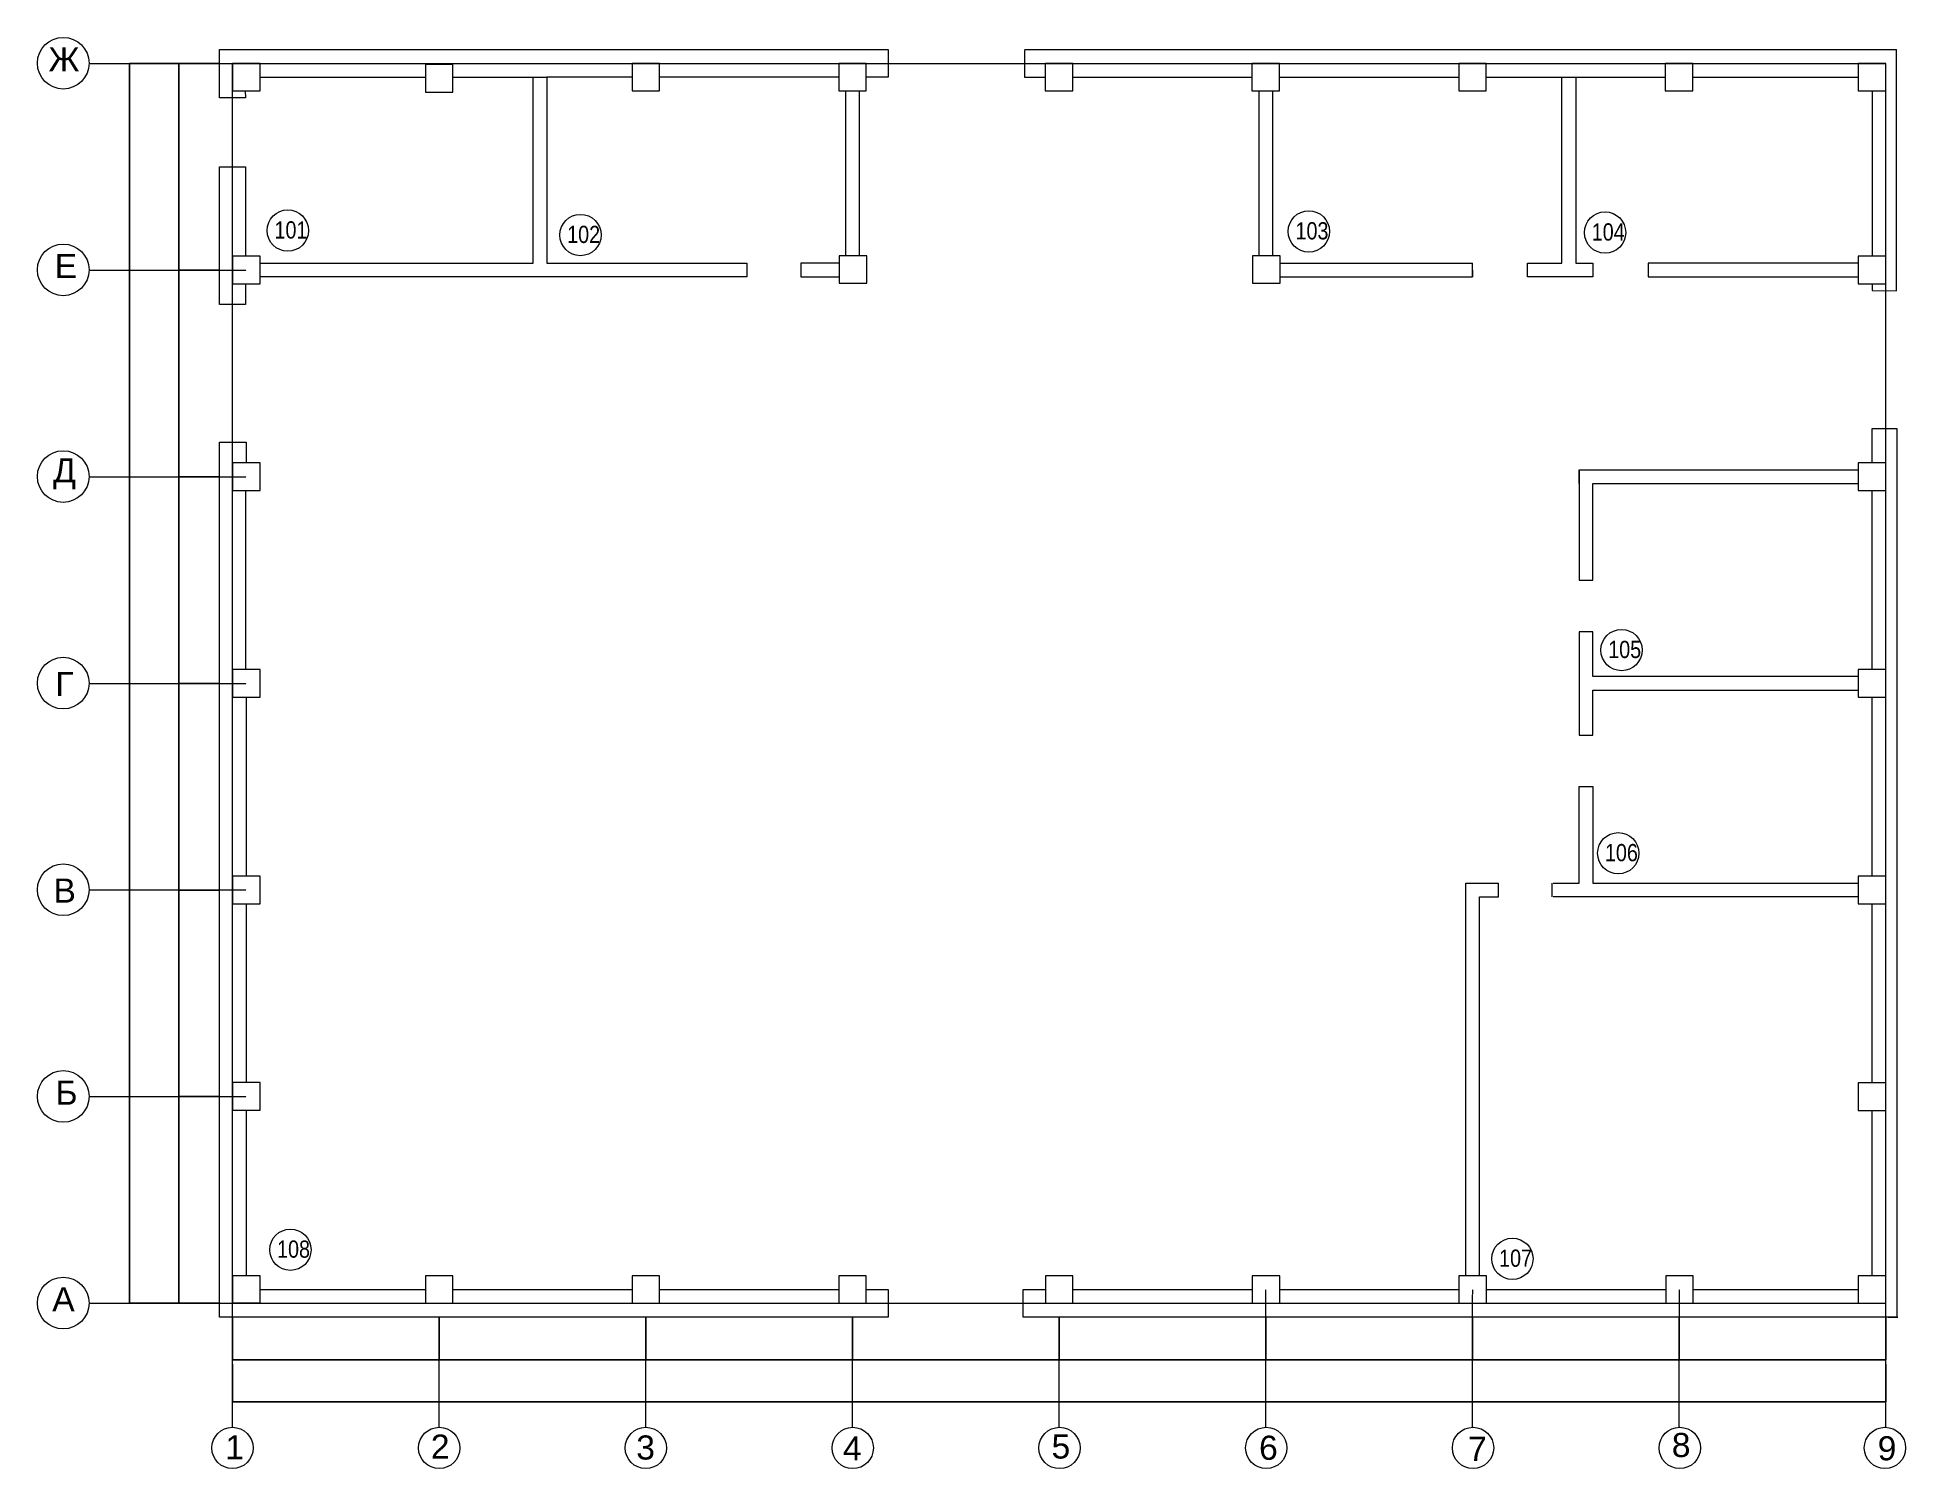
# Model space of a CAD drawing. Header units: millimetres. Extents: x -142941 to 48950, y -19011 to 37155.
# Drawn here: x -5290 to 48950, y -4401 to 37155 of the extents above.
import ezdxf

# ---------------------------------------------------------------- set-up
doc = ezdxf.new("R2010")
doc.units = ezdxf.units.MM
doc.linetypes.add('ACAD_ISO10W100', pattern=[18, 12, -3, 0, -3])
doc.layers.add('PDF _Геометрия', color=7, linetype='Continuous')
doc.layers.add('PDF _Текст', color=7, linetype='Continuous')
doc.layers.add('PDF _Сплошная заливка', color=7, linetype='Continuous', true_color=0xffffff)
for name, color, linetype, lineweight in [('Оси', 30, 'ACAD_ISO10W100', 18), ('Размеры', 250, 'Continuous', 18), ('Таблица', 7, 'Continuous', 18)]:
    doc.layers.add(name, color=color, linetype=linetype, lineweight=lineweight)
doc.styles.add('PDF TimesNewRomanPSMT', font='arial.ttf')
doc.styles.get("Standard").update_dxf_attribs({"font": 'ARIALN.TTF'})
doc.dimstyles.new('1х100', dxfattribs={"dimtxt": 3.5, "dimasz": 3, "dimexe": 1.25, "dimexo": 0.625, "dimtad": 1, "dimdec": 0, "dimlfac": 100, "dimtxsty": 'Standard', "dimblk": 'OBLIQUE', "dimcen": 2.5, "dimclrd": 256, "dimclrt": 256, "dimadec": 0, "dimazin": 0, "dimtfac": 1, "dimtdec": 0, "dimtmove": 0, "dimatfit": 3, "dimldrblk": 'OBLIQUE', "dimfxl": 1, "dimarcsym": 0})

# ---------------------------------------------------------------- blocks, each defined once
blk = doc.blocks.new('_Oblique')
at = {"color": 0, "linetype": 'ByBlock', "lineweight": -2}
blk.add_line((-0.5, -0.5), (0.5, 0.5), dxfattribs=at)
blk = doc.blocks.new('*D922')
at = {"layer": 'Defpoints', "color": 0, "transparency": 16777216}
for p in [(376, 0), (6375, 0), (6375, -1242)]:
    blk.add_point(p, dxfattribs=at)
at = {"layer": 'Размеры', "color": 0, "lineweight": -2, "transparency": 16777216}
for p, q in [((376, -1), (376, -1244)), ((6375, -1), (6375, -1244)), ((376, -1242), (6375, -1242))]:
    blk.add_line(p, q, dxfattribs=at)
at = {"layer": 'Размеры', "color": 0, "lineweight": -2, "transparency": 16777216, "xscale": 3, "yscale": 3, "zscale": 3, "rotation": 180}
blk.add_blockref('_Oblique', (376, -1242), dxfattribs=at)
at = {"layer": 'Размеры', "color": 0, "lineweight": -2, "transparency": 16777216, "xscale": 3, "yscale": 3, "zscale": 3}
blk.add_blockref('_Oblique', (6375, -1242), dxfattribs=at)
at = {"layer": 'Размеры', "color": 0, "transparency": 16777216, "insert": (3375, -1240), "char_height": 3.5, "attachment_point": 5}
blk.add_mtext('599951', dxfattribs=at)
blk = doc.blocks.new('*D923')
at = {"layer": 'Defpoints', "color": 0, "transparency": 16777216}
for p in [(6375, 0), (12375, 0), (12375, -1242)]:
    blk.add_point(p, dxfattribs=at)
at = {"layer": 'Размеры', "color": 0, "lineweight": -2, "transparency": 16777216}
for p, q in [((6375, -1), (6375, -1244)), ((12375, -1), (12375, -1244)), ((6375, -1242), (12375, -1242))]:
    blk.add_line(p, q, dxfattribs=at)
at = {"layer": 'Размеры', "color": 0, "lineweight": -2, "transparency": 16777216, "xscale": 3, "yscale": 3, "zscale": 3, "rotation": 180}
blk.add_blockref('_Oblique', (6375, -1242), dxfattribs=at)
at = {"layer": 'Размеры', "color": 0, "lineweight": -2, "transparency": 16777216, "xscale": 3, "yscale": 3, "zscale": 3}
blk.add_blockref('_Oblique', (12375, -1242), dxfattribs=at)
at = {"layer": 'Размеры', "color": 0, "transparency": 16777216, "insert": (9375, -1240), "char_height": 3.5, "attachment_point": 5}
blk.add_mtext('600000', dxfattribs=at)
blk = doc.blocks.new('*D924')
at = {"layer": 'Defpoints', "color": 0, "transparency": 16777216}
for p in [(12375, 0), (18375, 0), (18375, -1242)]:
    blk.add_point(p, dxfattribs=at)
at = {"layer": 'Размеры', "color": 0, "lineweight": -2, "transparency": 16777216}
for p, q in [((12375, -1), (12375, -1244)), ((18375, -1), (18375, -1244)), ((12375, -1242), (18375, -1242))]:
    blk.add_line(p, q, dxfattribs=at)
at = {"layer": 'Размеры', "color": 0, "lineweight": -2, "transparency": 16777216, "xscale": 3, "yscale": 3, "zscale": 3, "rotation": 180}
blk.add_blockref('_Oblique', (12375, -1242), dxfattribs=at)
at = {"layer": 'Размеры', "color": 0, "lineweight": -2, "transparency": 16777216, "xscale": 3, "yscale": 3, "zscale": 3}
blk.add_blockref('_Oblique', (18375, -1242), dxfattribs=at)
at = {"layer": 'Размеры', "color": 0, "transparency": 16777216, "insert": (15375, -1240), "char_height": 3.5, "attachment_point": 5}
blk.add_mtext('600000', dxfattribs=at)
blk = doc.blocks.new('*D925')
at = {"layer": 'Defpoints', "color": 0, "transparency": 16777216}
for p in [(18375, 0), (24375, 0), (24375, -1242)]:
    blk.add_point(p, dxfattribs=at)
at = {"layer": 'Размеры', "color": 0, "lineweight": -2, "transparency": 16777216}
for p, q in [((18375, -1), (18375, -1244)), ((24375, -1), (24375, -1244)), ((18375, -1242), (24375, -1242))]:
    blk.add_line(p, q, dxfattribs=at)
at = {"layer": 'Размеры', "color": 0, "lineweight": -2, "transparency": 16777216, "xscale": 3, "yscale": 3, "zscale": 3, "rotation": 180}
blk.add_blockref('_Oblique', (18375, -1242), dxfattribs=at)
at = {"layer": 'Размеры', "color": 0, "lineweight": -2, "transparency": 16777216, "xscale": 3, "yscale": 3, "zscale": 3}
blk.add_blockref('_Oblique', (24375, -1242), dxfattribs=at)
at = {"layer": 'Размеры', "color": 0, "transparency": 16777216, "insert": (21375, -1240), "char_height": 3.5, "attachment_point": 5}
blk.add_mtext('600000', dxfattribs=at)
blk = doc.blocks.new('*D926')
at = {"layer": 'Defpoints', "color": 0, "transparency": 16777216}
for p in [(30375, 0), (24375, 0), (30375, -1242)]:
    blk.add_point(p, dxfattribs=at)
at = {"layer": 'Размеры', "color": 0, "lineweight": -2, "transparency": 16777216}
for p, q in [((24375, -1), (24375, -1244)), ((30375, -1), (30375, -1244)), ((24375, -1242), (30375, -1242))]:
    blk.add_line(p, q, dxfattribs=at)
at = {"layer": 'Размеры', "color": 0, "lineweight": -2, "transparency": 16777216, "xscale": 3, "yscale": 3, "zscale": 3, "rotation": 180}
blk.add_blockref('_Oblique', (24375, -1242), dxfattribs=at)
at = {"layer": 'Размеры', "color": 0, "lineweight": -2, "transparency": 16777216, "xscale": 3, "yscale": 3, "zscale": 3}
blk.add_blockref('_Oblique', (30375, -1242), dxfattribs=at)
at = {"layer": 'Размеры', "color": 0, "transparency": 16777216, "insert": (27375, -1240), "char_height": 3.5, "attachment_point": 5}
blk.add_mtext('600013', dxfattribs=at)
blk = doc.blocks.new('*D918')
at = {"layer": 'Defpoints', "color": 0, "transparency": 16777216}
for p in [(30377, 0), (36377, 0), (36377, -1242)]:
    blk.add_point(p, dxfattribs=at)
at = {"layer": 'Размеры', "color": 0, "lineweight": -2, "transparency": 16777216}
for p, q in [((30377, 0), (30377, -1244)), ((36377, -1), (36377, -1244)), ((30377, -1242), (36377, -1242))]:
    blk.add_line(p, q, dxfattribs=at)
at = {"layer": 'Размеры', "color": 0, "lineweight": -2, "transparency": 16777216, "xscale": 3, "yscale": 3, "zscale": 3, "rotation": 180}
blk.add_blockref('_Oblique', (30377, -1242), dxfattribs=at)
at = {"layer": 'Размеры', "color": 0, "lineweight": -2, "transparency": 16777216, "xscale": 3, "yscale": 3, "zscale": 3}
blk.add_blockref('_Oblique', (36377, -1242), dxfattribs=at)
at = {"layer": 'Размеры', "color": 0, "transparency": 16777216, "insert": (33377, -1240), "char_height": 3.5, "attachment_point": 5}
blk.add_mtext('599991', dxfattribs=at)
blk = doc.blocks.new('*D927')
at = {"layer": 'Defpoints', "color": 0, "transparency": 16777216}
for p in [(36379, 0), (42379, 0), (42379, -1242)]:
    blk.add_point(p, dxfattribs=at)
at = {"layer": 'Размеры', "color": 0, "lineweight": -2, "transparency": 16777216}
for p, q in [((36379, -1), (36379, -1244)), ((42379, -1), (42379, -1244)), ((36379, -1242), (42379, -1242))]:
    blk.add_line(p, q, dxfattribs=at)
at = {"layer": 'Размеры', "color": 0, "lineweight": -2, "transparency": 16777216, "xscale": 3, "yscale": 3, "zscale": 3, "rotation": 180}
blk.add_blockref('_Oblique', (36379, -1242), dxfattribs=at)
at = {"layer": 'Размеры', "color": 0, "lineweight": -2, "transparency": 16777216, "xscale": 3, "yscale": 3, "zscale": 3}
blk.add_blockref('_Oblique', (42379, -1242), dxfattribs=at)
at = {"layer": 'Размеры', "color": 0, "transparency": 16777216, "insert": (39379, -1240), "char_height": 3.5, "attachment_point": 5}
blk.add_mtext('599989', dxfattribs=at)
blk = doc.blocks.new('*D919')
at = {"layer": 'Defpoints', "color": 0, "transparency": 16777216}
for p in [(42379, 0), (48379, 0), (48379, -1242)]:
    blk.add_point(p, dxfattribs=at)
at = {"layer": 'Размеры', "color": 0, "lineweight": -2, "transparency": 16777216}
for p, q in [((42379, -1), (42379, -1244)), ((48379, -1), (48379, -1244)), ((42379, -1242), (48379, -1242))]:
    blk.add_line(p, q, dxfattribs=at)
at = {"layer": 'Размеры', "color": 0, "lineweight": -2, "transparency": 16777216, "xscale": 3, "yscale": 3, "zscale": 3, "rotation": 180}
blk.add_blockref('_Oblique', (42379, -1242), dxfattribs=at)
at = {"layer": 'Размеры', "color": 0, "lineweight": -2, "transparency": 16777216, "xscale": 3, "yscale": 3, "zscale": 3}
blk.add_blockref('_Oblique', (48379, -1242), dxfattribs=at)
at = {"layer": 'Размеры', "color": 0, "transparency": 16777216, "insert": (45379, -1240), "char_height": 3.5, "attachment_point": 5}
blk.add_mtext('600008', dxfattribs=at)
blk = doc.blocks.new('*D920')
at = {"layer": 'Defpoints', "color": 0, "transparency": 16777216}
for p in [(376, -1367), (48375, -1367), (48375, -2458)]:
    blk.add_point(p, dxfattribs=at)
at = {"layer": 'Размеры', "color": 0, "lineweight": -2, "transparency": 16777216}
for p, q in [((376, -1368), (376, -2459)), ((48375, -1368), (48375, -2459)), ((376, -2458), (48375, -2458))]:
    blk.add_line(p, q, dxfattribs=at)
at = {"layer": 'Размеры', "color": 0, "lineweight": -2, "transparency": 16777216, "xscale": 3, "yscale": 3, "zscale": 3, "rotation": 180}
blk.add_blockref('_Oblique', (376, -2458), dxfattribs=at)
at = {"layer": 'Размеры', "color": 0, "lineweight": -2, "transparency": 16777216, "xscale": 3, "yscale": 3, "zscale": 3}
blk.add_blockref('_Oblique', (48375, -2458), dxfattribs=at)
at = {"layer": 'Размеры', "color": 0, "transparency": 16777216, "insert": (24375, -2455), "char_height": 3.5, "attachment_point": 5}
blk.add_mtext('4799951', dxfattribs=at)
blk = doc.blocks.new('*D928')
at = {"layer": 'Defpoints', "color": 0, "transparency": 16777216}
for p in [(-1182, 6400), (0, 6400), (0, 400)]:
    blk.add_point(p, dxfattribs=at)
at = {"layer": 'Размеры', "color": 0, "lineweight": -2, "transparency": 16777216}
for p, q in [((-1, 6400), (-1183, 6400)), ((-1182, 400), (-1182, 6400)), ((-1, 400), (-1183, 400))]:
    blk.add_line(p, q, dxfattribs=at)
at = {"layer": 'Размеры', "color": 0, "lineweight": -2, "transparency": 16777216, "xscale": 3, "yscale": 3, "zscale": 3}
for p, rotation in [((-1182, 6400), 90), ((-1182, 400), 270)]:
    blk.add_blockref('_Oblique', p, dxfattribs=dict(at, rotation=rotation))
at = {"layer": 'Размеры', "color": 0, "transparency": 16777216, "insert": (-1184, 3400), "char_height": 3.5, "attachment_point": 5, "rotation": 90}
blk.add_mtext('599993', dxfattribs=at)
blk = doc.blocks.new('*D929')
at = {"layer": 'Defpoints', "color": 0, "transparency": 16777216}
for p in [(-1182, 12399), (0, 12399), (0, 6400)]:
    blk.add_point(p, dxfattribs=at)
at = {"layer": 'Размеры', "color": 0, "lineweight": -2, "transparency": 16777216}
for p, q in [((-1, 12399), (-1183, 12399)), ((-1182, 6400), (-1182, 12399)), ((-1, 6400), (-1183, 6400))]:
    blk.add_line(p, q, dxfattribs=at)
at = {"layer": 'Размеры', "color": 0, "lineweight": -2, "transparency": 16777216, "xscale": 3, "yscale": 3, "zscale": 3}
for p, rotation in [((-1182, 12399), 90), ((-1182, 6400), 270)]:
    blk.add_blockref('_Oblique', p, dxfattribs=dict(at, rotation=rotation))
at = {"layer": 'Размеры', "color": 0, "transparency": 16777216, "insert": (-1184, 9400), "char_height": 3.5, "attachment_point": 5, "rotation": 90}
blk.add_mtext('599953', dxfattribs=at)
blk = doc.blocks.new('*D930')
at = {"layer": 'Defpoints', "color": 0, "transparency": 16777216}
for p in [(-1182, 18399), (0, 18399), (0, 12399)]:
    blk.add_point(p, dxfattribs=at)
at = {"layer": 'Размеры', "color": 0, "lineweight": -2, "transparency": 16777216}
for p, q in [((-1, 18399), (-1183, 18399)), ((-1182, 12399), (-1182, 18399)), ((-1, 12399), (-1183, 12399))]:
    blk.add_line(p, q, dxfattribs=at)
at = {"layer": 'Размеры', "color": 0, "lineweight": -2, "transparency": 16777216, "xscale": 3, "yscale": 3, "zscale": 3}
for p, rotation in [((-1182, 18399), 90), ((-1182, 12399), 270)]:
    blk.add_blockref('_Oblique', p, dxfattribs=dict(at, rotation=rotation))
at = {"layer": 'Размеры', "color": 0, "transparency": 16777216, "insert": (-1184, 15399), "char_height": 3.5, "attachment_point": 5, "rotation": 90}
blk.add_mtext('599953', dxfattribs=at)
blk = doc.blocks.new('*D931')
at = {"layer": 'Defpoints', "color": 0, "transparency": 16777216}
for p in [(-1182, 24398), (0, 24398), (0, 18399)]:
    blk.add_point(p, dxfattribs=at)
at = {"layer": 'Размеры', "color": 0, "lineweight": -2, "transparency": 16777216}
for p, q in [((-1, 24398), (-1183, 24398)), ((-1182, 18399), (-1182, 24398)), ((-1, 18399), (-1183, 18399))]:
    blk.add_line(p, q, dxfattribs=at)
at = {"layer": 'Размеры', "color": 0, "lineweight": -2, "transparency": 16777216, "xscale": 3, "yscale": 3, "zscale": 3}
for p, rotation in [((-1182, 24398), 90), ((-1182, 18399), 270)]:
    blk.add_blockref('_Oblique', p, dxfattribs=dict(at, rotation=rotation))
at = {"layer": 'Размеры', "color": 0, "transparency": 16777216, "insert": (-1184, 21399), "char_height": 3.5, "attachment_point": 5, "rotation": 90}
blk.add_mtext('599953', dxfattribs=at)
blk = doc.blocks.new('*D932')
at = {"layer": 'Defpoints', "color": 0, "transparency": 16777216}
for p in [(-1182, 30398), (0, 30398), (0, 24398)]:
    blk.add_point(p, dxfattribs=at)
at = {"layer": 'Размеры', "color": 0, "lineweight": -2, "transparency": 16777216}
for p, q in [((-1, 30398), (-1183, 30398)), ((-1182, 24398), (-1182, 30398)), ((-1, 24398), (-1183, 24398))]:
    blk.add_line(p, q, dxfattribs=at)
at = {"layer": 'Размеры', "color": 0, "lineweight": -2, "transparency": 16777216, "xscale": 3, "yscale": 3, "zscale": 3}
for p, rotation in [((-1182, 30398), 90), ((-1182, 24398), 270)]:
    blk.add_blockref('_Oblique', p, dxfattribs=dict(at, rotation=rotation))
at = {"layer": 'Размеры', "color": 0, "transparency": 16777216, "insert": (-1184, 27398), "char_height": 3.5, "attachment_point": 5, "rotation": 90}
blk.add_mtext('599953', dxfattribs=at)
blk = doc.blocks.new('*D933')
at = {"layer": 'Defpoints', "color": 0, "transparency": 16777216}
for p in [(-1182, 36399), (0, 36399), (0, 30398)]:
    blk.add_point(p, dxfattribs=at)
at = {"layer": 'Размеры', "color": 0, "lineweight": -2, "transparency": 16777216}
for p, q in [((-1, 36399), (-1183, 36399)), ((-1182, 30398), (-1182, 36399)), ((-1, 30398), (-1183, 30398))]:
    blk.add_line(p, q, dxfattribs=at)
at = {"layer": 'Размеры', "color": 0, "lineweight": -2, "transparency": 16777216, "xscale": 3, "yscale": 3, "zscale": 3}
for p, rotation in [((-1182, 36399), 90), ((-1182, 30398), 270)]:
    blk.add_blockref('_Oblique', p, dxfattribs=dict(at, rotation=rotation))
at = {"layer": 'Размеры', "color": 0, "transparency": 16777216, "insert": (-1184, 33398), "char_height": 3.5, "attachment_point": 5, "rotation": 90}
blk.add_mtext('600052', dxfattribs=at)
blk = doc.blocks.new('*D921')
at = {"layer": 'Defpoints', "color": 0, "transparency": 16777216}
for p in [(-2611, 36400), (0, 36400), (0, 400)]:
    blk.add_point(p, dxfattribs=at)
at = {"layer": 'Размеры', "color": 0, "lineweight": -2, "transparency": 16777216}
for p, q in [((-1, 36400), (-2612, 36400)), ((-2611, 400), (-2611, 36400)), ((-1, 400), (-2612, 400))]:
    blk.add_line(p, q, dxfattribs=at)
at = {"layer": 'Размеры', "color": 0, "lineweight": -2, "transparency": 16777216, "xscale": 3, "yscale": 3, "zscale": 3}
for p, rotation in [((-2611, 36400), 90), ((-2611, 400), 270)]:
    blk.add_blockref('_Oblique', p, dxfattribs=dict(at, rotation=rotation))
at = {"layer": 'Размеры', "color": 0, "transparency": 16777216, "insert": (-2613, 18400), "char_height": 3.5, "attachment_point": 5, "rotation": 90}
blk.add_mtext('3600016', dxfattribs=at)

msp = doc.modelspace()

# ---------------------------------------------------------------- hatches: boundary and pattern name
at = {"layer": 'PDF _Сплошная заливка', "transparency": 33554559}
h = msp.add_hatch(color=7, dxfattribs=at)
h.paths.add_polyline_path([(24000.945, -3414.524), (24000.945, -3414.654)], flags=0)
h.paths.add_polyline_path([(24000.952, -3414.524, 0.029922777), (24000.945, -3414.524)], flags=0)
h = msp.add_hatch(color=7, dxfattribs=at)
h.paths.add_polyline_path([(24004.277, -3414.315), (24004.277, -3414.446)], flags=0)
h.paths.add_polyline_path([(24004.284, -3414.315, 0.029932519), (24004.277, -3414.315)], flags=0)

# ---------------------------------------------------------------- linework, layer by layer
at = {"layer": 'PDF _Геометрия', "color": 0, "lineweight": 18}
for points in [[(747.848, 35598.026), (750.323, 35398.138), (0, 35398.138), (0, 36798.326), (19408.503, 36798.326), (19408.503, 35997.795), (18775.281, 35997.795)], [(23370.23, 36798.326), (48680.635, 36798.326)], [(23370.23, 36773.587), (23370.23, 35997.795), (23970.172, 35997.795)], [(47978.323, 30002.502), (47978.323, 29802.618), (48680.635, 29798.376), (48680.635, 36798.326)], [(1175.43, 35997.795), (5974.943, 35997.795)], [(11974.943, 35997.795), (9503.529, 35997.795), (9503.529, 30598.907), (15306.924, 30598.907), (15306.924, 30198.148), (1175.43, 30198.148)], [(1175.43, 30598.907), (9103.568, 30598.907), (9103.568, 35997.795)], [(6775.281, 35997.795), (9103.568, 35997.795), (9503.529, 35997.795)], [(17974.943, 35997.795), (12775.281, 35997.795)], [(24770.509, 35997.795), (29972.557, 35997.795)], [(30772.895, 35997.795), (35974.943, 35997.795)], [(36775.281, 35997.795), (38976.628, 35997.795), (41972.347, 35997.795)], [(39370.621, 35997.795), (39370.621, 30598.907), (39870.574, 30598.907), (39870.574, 30398.032), (39870.574, 30198.148), (37969.768, 30198.148), (37969.768, 30398.032), (37969.768, 30598.907), (38970.659, 30598.907), (38970.659, 35997.795)], [(42772.685, 35997.795), (47574.774, 35997.795)], [(18174.923, 35598.026), (18174.923, 30814.051)], [(18574.884, 30814.051), (18574.884, 35598.026)], [(30172.537, 35598.026), (30172.537, 30814.051)], [(30573.49, 35598.026), (30573.49, 30814.051)], [(47974.733, 35598.026), (47974.733, 30798.218)], [(750.323, 29998.26), (1175.43, 29998.26), (1175.43, 30398.032), (1175.43, 30798.795), (750.323, 30798.795)], [(17988.805, 30598.907), (16874.061, 30598.907), (16874.061, 30198.148), (17988.805, 30198.148)], [(30787.745, 30598.907), (36375.893, 30598.907)], [(36375.893, 30398.032), (36375.893, 30198.148), (36375.893, 30598.907)], [(47574.774, 30598.907), (41471.406, 30598.907), (41471.406, 30398.032), (41471.406, 30198.148), (47574.774, 30198.148)], [(30787.745, 30198.148), (36375.893, 30198.148)], [(47973.565, 24798.687), (47973.565, 25798.689), (48690.271, 25798.689), (48690.271, 0), (23329.375, 0), (23329.375, 799.938), (23975.15, 799.938)], [(18775.488, 799.938), (19408.503, 799.938), (19408.503, 0), (375.607, 0), (0, 0), (0, 25398.917), (775.271, 25398.917), (775.271, 24798.27)], [(39470.612, 24198.614), (39470.612, 24598.386), (39870.574, 24598.386)], [(39470.612, 24598.386), (39470.612, 21399.226), (39870.574, 21399.226), (39870.574, 24198.614), (47574.774, 24198.614)], [(39511.203, 24598.386), (47574.774, 24598.386)], [(750.323, 23998.729), (750.323, 18798.736)], [(47974.943, 18799.153), (47974.943, 23998.729)], [(47574.774, 18598.852), (39870.574, 18598.852), (39870.574, 19899.095), (39470.612, 19899.095), (39470.612, 16898.834), (39870.574, 16898.834), (39870.574, 18199.08), (47574.774, 18199.08)], [(775.271, 17999.195), (775.271, 12799.203)], [(47974.943, 12799.619), (47974.943, 17999.195)], [(38718.21, 12599.317), (39470.612, 12599.317), (39470.612, 15399.694), (39870.574, 15399.694), (39870.574, 12599.317), (47574.774, 12599.317)], [(36180.892, 1199.907), (36180.892, 12599.317), (37128.322, 12599.317)], [(36580.851, 1199.907), (36580.851, 12199.547), (37128.322, 12201.525), (37128.322, 12601.297)], [(38683.113, 12601.297), (38683.113, 12199.547)], [(775.271, 11999.661), (775.271, 6799.669)], [(47574.774, 12199.547), (38718.21, 12199.547), (38718.21, 12199.547)], [(47974.943, 6800.085), (47974.943, 11999.661)], [(775.271, 6000.127), (775.271, 1199.907)], [(47974.943, 1199.926), (47974.943, 6000.127)], [(1175.43, 799.938), (5975.152, 799.938)], [(6775.49, 799.938), (11975.15, 799.938)], [(12775.488, 799.938), (17975.15, 799.938)], [(24775.488, 799.938), (29977.536, 799.938)], [(30777.874, 799.938), (35979.922, 799.938)], [(36780.26, 799.938), (41983.295, 799.938)], [(42783.633, 799.938), (47574.774, 799.948)], [(48445.276, 0), (48720.5, 0)]]:
    msp.add_lwpolyline(points, dxfattribs=at)
for points in [[(1175.43, 36398.557), (375.112, 36398.557), (375.112, 35598.026), (1175.43, 35598.026)], [(5974.943, 35564.379), (6775.281, 35564.379), (6775.281, 36364.337), (5974.943, 36364.337)], [(11974.943, 35598.026), (12775.281, 35598.026), (12775.281, 36397.983), (11974.943, 36397.983)], [(17974.943, 35598.026), (18775.281, 35598.026), (18775.281, 36397.983), (17974.943, 36397.983)], [(23970.172, 35598.026), (24770.509, 35598.026), (24770.509, 36397.983), (23970.172, 36397.983)], [(29972.557, 35598.026), (30772.895, 35598.026), (30772.895, 36397.983), (29972.557, 36397.983)], [(35974.943, 35598.026), (36775.281, 35598.026), (36775.281, 36397.983), (35974.943, 36397.983)], [(41972.347, 35598.026), (42772.685, 35598.026), (42772.685, 36397.983), (41972.347, 36397.983)], [(47574.774, 35598.026), (48375.112, 35598.026), (48375.112, 36397.983), (47574.774, 36397.983)], [(375.112, 30398.032), (375.112, 29998.26), (750.323, 29998.26), (750.323, 29398.604), (0, 29398.604), (0, 33398.295), (371.548, 33398.295), (750.323, 33398.295), (750.323, 30798.795), (375.112, 30798.795)], [(17988.805, 30014.093), (18789.142, 30014.093), (18789.142, 30814.051), (17988.805, 30814.051)], [(29987.407, 30014.093), (30787.745, 30014.093), (30787.745, 30814.051), (29987.407, 30814.051)], [(47574.774, 29998.26), (48375.112, 29998.26), (48375.112, 30798.218), (47574.774, 30798.218)], [(725.276, 23998.729), (1175.43, 23998.729), (1175.43, 24398.498), (1175.43, 24798.27), (725.276, 24798.27), (375.112, 24798.27), (375.112, 24398.498), (375.112, 23998.729)], [(47574.774, 23998.729), (48375.112, 23998.729), (48375.112, 24798.687), (47574.774, 24798.687)], [(750.323, 18798.736), (375.112, 18798.736), (375.112, 18398.966), (375.112, 17999.195), (750.323, 17999.195), (1175.43, 17999.195), (1175.43, 18398.966), (1175.43, 18798.736)], [(47574.774, 17999.195), (48375.112, 17999.195), (48375.112, 18799.153), (47574.774, 18799.153)], [(775.271, 12799.203), (375.112, 12799.203), (375.112, 12399.432), (375.112, 11999.661), (775.271, 11999.661), (1175.43, 11999.661), (1175.43, 12399.432), (1175.43, 12799.203)], [(47574.774, 11999.661), (48375.112, 11999.661), (48375.112, 12799.619), (47574.774, 12799.619)], [(775.271, 6807.125), (375.112, 6807.125), (375.112, 6407.354), (375.112, 6007.583), (775.271, 6007.583), (1175.43, 6007.583), (1175.43, 6407.354), (1175.43, 6807.125)], [(47574.774, 6000.127), (48375.112, 6000.127), (48375.112, 6800.085), (47574.774, 6800.085)], [(375.112, 399.969), (1175.45, 399.969), (1175.45, 1199.926), (375.112, 1199.926)], [(5975.152, 399.969), (6775.49, 399.969), (6775.49, 1199.926), (5975.152, 1199.926)], [(11975.15, 399.969), (12775.488, 399.969), (12775.488, 1199.926), (11975.15, 1199.926)], [(17975.15, 399.969), (18775.488, 399.969), (18775.488, 1199.926), (17975.15, 1199.926)], [(23975.15, 399.969), (24775.488, 399.969), (24775.488, 1199.926), (23975.15, 1199.926)], [(29977.536, 399.969), (30777.874, 399.969), (30777.874, 1199.926), (29977.536, 1199.926)], [(35979.922, 399.969), (36780.26, 399.969), (36780.26, 1199.926), (35979.922, 1199.926)], [(41983.295, 399.969), (42783.633, 399.969), (42783.633, 1199.926), (41983.295, 1199.926)], [(47574.774, 399.969), (48375.112, 399.969), (48375.112, 1199.926), (47574.774, 1199.926)], [(1175.43, 399.969), (375.112, 399.969)]]:
    msp.add_lwpolyline(points, close=True, dxfattribs=at)
for centre, radius in [((-4538.792, 36404.623), 750), ((-4539.003, 30404.877), 750), ((-4539.635, 24404.711), 750), ((-4539.635, 18405.177), 750), ((-4538.791, 12405.498), 750), ((-4538.79, 6405.965), 750), ((-4539.149, 406.172), 750), ((375.112, -3800.17), 600), ((6377.657, -3799.458), 600), ((12375.112, -3800.17), 600), ((18382.573, -3800.656), 600), ((24384.959, -3800.656), 600), ((30387.979, -3800.021), 600), ((36390.574, -3799.812), 600), ((42392.959, -3799.813), 600), ((48349.807, -3799.813), 600)]:
    msp.add_circle(centre, radius, dxfattribs=at)
at = {"layer": 'Оси', "lineweight": 18}
for p, q in [((375.112, -3200.17), (375.112, 36398.557)), ((48375.112, -3200.17), (48375.112, 36397.983)), ((30375.112, -3200.17), (30377.705, 799.948)), ((36375.112, -3200.17), (36380.091, 799.948)), ((42375.112, -3200.17), (42383.464, 799.948)), ((6375.112, -3200.17), (6375.112, -0.32)), ((12375.112, -3200.17), (12375.112, -0.32)), ((18375.112, -3200.17), (18375.112, -0.32)), ((24375.112, -3200.17), (24375.112, -0.32))]:
    msp.add_line(p, q, dxfattribs=at)
for points in [[(-3788.816, 36398.557), (350.164, 36398.557), (48375.112, 36397.983)], [(-3788.792, 30398.032), (775.271, 30398.032)], [(-3788.792, 24398.498), (775.271, 24398.498)], [(-3788.792, 18398.966), (775.271, 18398.966)], [(-3788.792, 12399.432), (775.271, 12399.432)], [(-3788.792, 6399.898), (775.271, 6399.898)], [(-3788.792, 399.969), (48375.112, 399.969)]]:
    msp.add_lwpolyline(points, dxfattribs=at)
at = {"layer": 'Таблица'}
for centre in [(1981, 31545.403), (10478.358, 31415.359), (31623.515, 31519.439), (40223.572, 31487.382), (40701.588, 19365.411), (40606.759, 13466.089), (2056.202, 1954.536), (37533.656, 1691.439)]:
    msp.add_circle(centre, 600, dxfattribs=at)

# ---------------------------------------------------------------- texts
at = {"layer": 'PDF _Текст', "color": 0, "lineweight": 18, "char_height": 700, "attachment_point": 4, "style": 'PDF TimesNewRomanPSMT'}
for s, insert in [('Ж', (-4968.361, 36514.555)), ('Е', (-4787.209, 30515.053)), ('Д', (-4832.492, 24481.902)), ('Г', (-4766.42, 18382.454)), ('В', (-4822.879, 12382.95)), ('Б', (-4763.945, 6516.04)), ('А', (-4857.924, 516.536)), ('1', (165.523, -3779.031)), ('2', (6134.092, -3761.57)), ('3', (12096.691, -3791.932)), ('4', (18099.553, -3812.588)), ('5', (24153.757, -3762.98)), ('6', (30178.014, -3798.134)), ('7', (36246.444, -3826.426)), ('8', (42160.459, -3719.052)), ('9', (48137.989, -3814.779))]:
    msp.add_mtext(s, dxfattribs=dict(at, insert=insert))
at = {"layer": 'Таблица', "char_height": 500, "attachment_point": 1}
for s, insert in [('101', (1594.516, 31813.953)), ('102', (10091.874, 31683.909)), ('103', (31237.031, 31787.99)), ('104', (39837.088, 31755.932)), ('105', (40315.104, 19633.961)), ('106', (40220.275, 13734.64)), ('108', (1669.718, 2223.086)), ('107', (37147.172, 1959.989))]:
    msp.add_mtext_dynamic_manual_height_columns(s, width=1237.93069, gutter_width=1750, heights=[0], dxfattribs=dict(at, insert=insert))

# ---------------------------------------------------------------- dimensions: what is measured, and where the dimension line sits
at = {"layer": 'Размеры', "color": 0}
for base, p1, p2, override, picture, middle in [((-2610.98, 36400.128), (0, 399.969), (0, 36400.128), {"dimclrd": 0, "dimclrt": 0}, '*D921', (-2613.392, 18400.049)), ((-1181.7722, 36398.5569), (0, 30398.0323), (0, 36398.5569), {"dimclrd": 0, "dimclrt": 0, "dimtmove": 1}, '*D933', (-1184.1842, 33398.2946)), ((-1181.772, 30398.032), (0, 24398.498), (0, 30398.032), {"dimclrd": 0, "dimclrt": 0, "dimtmove": 1}, '*D932', (-1184.184, 27398.265)), ((-1181.772, 24398.498), (0, 18398.966), (0, 24398.498), {"dimclrd": 0, "dimclrt": 0, "dimtmove": 1}, '*D931', (-1184.184, 21398.732)), ((-1181.772, 18398.966), (0, 12399.432), (0, 18398.966), {"dimclrd": 0, "dimclrt": 0, "dimtmove": 1}, '*D930', (-1184.184, 15399.199)), ((-1181.772, 12399.432), (0, 6399.898), (0, 12399.432), {"dimclrd": 0, "dimclrt": 0, "dimtmove": 1}, '*D929', (-1184.184, 9399.665)), ((-1181.772, 6399.898), (0, 399.969), (0, 6399.898), {"dimclrd": 0, "dimclrt": 0}, '*D928', (-1184.184, 3399.933))]:
    dim = msp.add_linear_dim(base=base, p1=p1, p2=p2, angle=90, dimstyle='1х100', override=override, dxfattribs=at)
    dim.commit()
    dim.dimension.update_dxf_attribs({"geometry": picture, "text_midpoint": middle})
for base, p1, p2, override, picture, middle in [((6375.1121, -1242.3734), (375.6068, 0), (6375.1121, -0.3202), {"dimclrd": 0, "dimclrt": 0}, '*D922', (3375.3594, -1239.9614)), ((30375.246, -1242.373), (24375.112, -0.32), (30375.246, 0), {"dimclrd": 0, "dimclrt": 0, "dimtmove": 1}, '*D926', (27375.179, -1239.961)), ((36377.099, -1242.373), (30377.187, 0.278), (36377.099, 0), {"dimclrd": 0, "dimclrt": 0, "dimtmove": 1}, '*D918', (33377.143, -1239.961)), ((42378.982, -1242.373), (36379.095, 0), (42378.982, 0), {"dimclrd": 0, "dimclrt": 0, "dimtmove": 1}, '*D927', (39379.039, -1239.961)), ((48379.062, -1242.373), (42378.982, 0), (48379.062, 0), {"dimclrd": 0, "dimclrt": 0, "dimtmove": 1}, '*D919', (45379.022, -1239.961)), ((12375.112, -1242.373), (6375.112, -0.32), (12375.112, -0.32), {"dimclrd": 0, "dimclrt": 0, "dimtmove": 1}, '*D923', (9375.112, -1239.961)), ((18375.112, -1242.373), (12375.112, -0.32), (18375.112, -0.32), {"dimclrd": 0, "dimclrt": 0, "dimtmove": 1}, '*D924', (15375.112, -1239.961)), ((24375.112, -1242.373), (18375.112, -0.32), (24375.112, -0.32), {"dimclrd": 0, "dimclrt": 0, "dimtmove": 1}, '*D925', (21375.112, -1239.961)), ((48375.1121, -2457.5331), (375.6068, -1367.3734), (48375.1121, -1367.3734), {"dimclrd": 0, "dimclrt": 0}, '*D920', (24375.3594, -2455.1211))]:
    dim = msp.add_linear_dim(base=base, p1=p1, p2=p2, dimstyle='1х100', override=override, dxfattribs=at)
    dim.commit()
    dim.dimension.update_dxf_attribs({"geometry": picture, "text_midpoint": middle})

doc.saveas('drawing.dxf')
